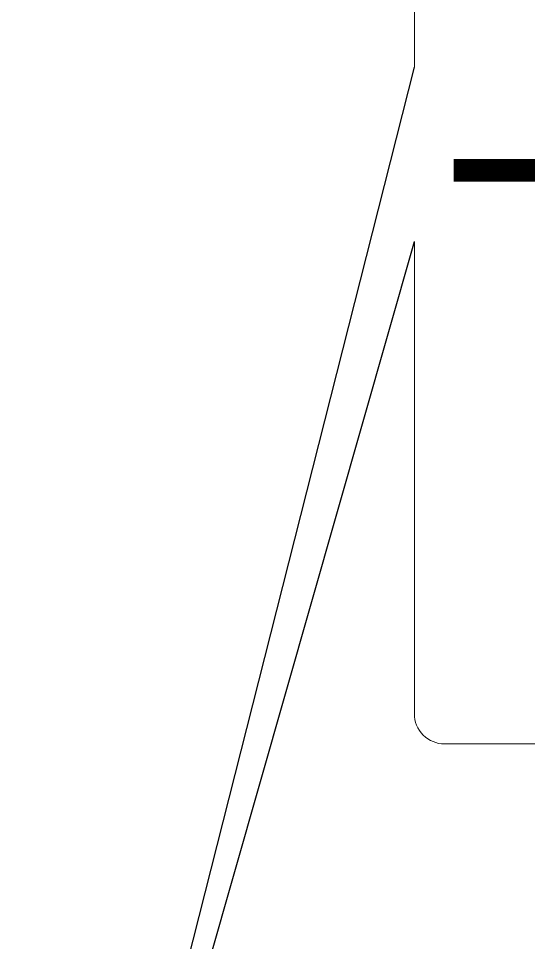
# Model space of a CAD drawing. Extents: x 2569 to 19597, y 1825 to 16548.
# Drawn here: x 14234 to 15358, y 13448 to 15486 of the extents above; entities that cross this region are included whole.
import ezdxf

# ---------------------------------------------------------------- set-up
doc = ezdxf.new("R2010")
doc.units = 0
doc.layers.add('SAN-MC-COLD WATER', color=5, linetype='Continuous', lineweight=30)
doc.layers.add('SAN-MC-TEXT', color=7, linetype='Continuous', lineweight=5)
doc.styles.get("Standard").update_dxf_attribs({"font": 'arial.ttf'})
doc.dimstyles.get("Standard").update_dxf_attribs({"dimtxt": 0.18, "dimasz": 0.18, "dimexe": 0.18, "dimexo": 0.0625, "dimgap": 0.09, "dimtad": 0, "dimtih": 1, "dimtoh": 1, "dimdec": 4, "dimzin": 0, "dimdsep": 46, "dimtxsty": 'Standard', "dimcen": 0.09, "dimadec": 0, "dimazin": 0, "dimtfac": 1, "dimtdec": 4, "dimtofl": 0, "dimtmove": 0, "dimatfit": 3, "dimfxl": 1, "dimtolj": 1, "dimtzin": 0, "dimarcsym": 0})

msp = doc.modelspace()

# ---------------------------------------------------------------- linework, layer by layer
at = {"layer": 'SAN-MC-COLD WATER', "const_width": 50}
msp.add_lwpolyline([(15193.65108, 15151.44578), (15587.60414, 15151.44578)], dxfattribs=at)
at = {"layer": 'SAN-MC-TEXT'}
for points in [[(15106.61401, 15379.26992), (15106.61401, 15668.67888, -0.4142135624), (15173.28068, 15735.34555)], [(15173.28068, 13886.13203, -0.4142135624), (15106.61401, 13952.7987), (15106.61401, 14994.81825)], [(17743.08295, 13952.7987, -0.4142135624), (17676.41628, 13886.13203), (15173.28068, 13886.13203)]]:
    msp.add_lwpolyline(points, format="xyb", dxfattribs=at)

# ---------------------------------------------------------------- leaders
for points, override in [([(14233.79145, 11932.18947, 0), (15106.61401, 15379.26992, 0)], {"dimasz": 150, "dimgap": 0.04, "dimtad": 0, "dimfxl": 0.1, "dimfxlon": 1, "dimtfill": 1}), ([(14233.79145, 11932.18947, 0), (15106.61401, 14994.81825, 0)], {"dimasz": 150, "dimgap": 0.04, "dimfxl": 0.1, "dimfxlon": 1, "dimtfill": 1})]:
    msp.add_leader(points, dimstyle='Standard', override=override, dxfattribs=at)

doc.saveas('drawing.dxf')
